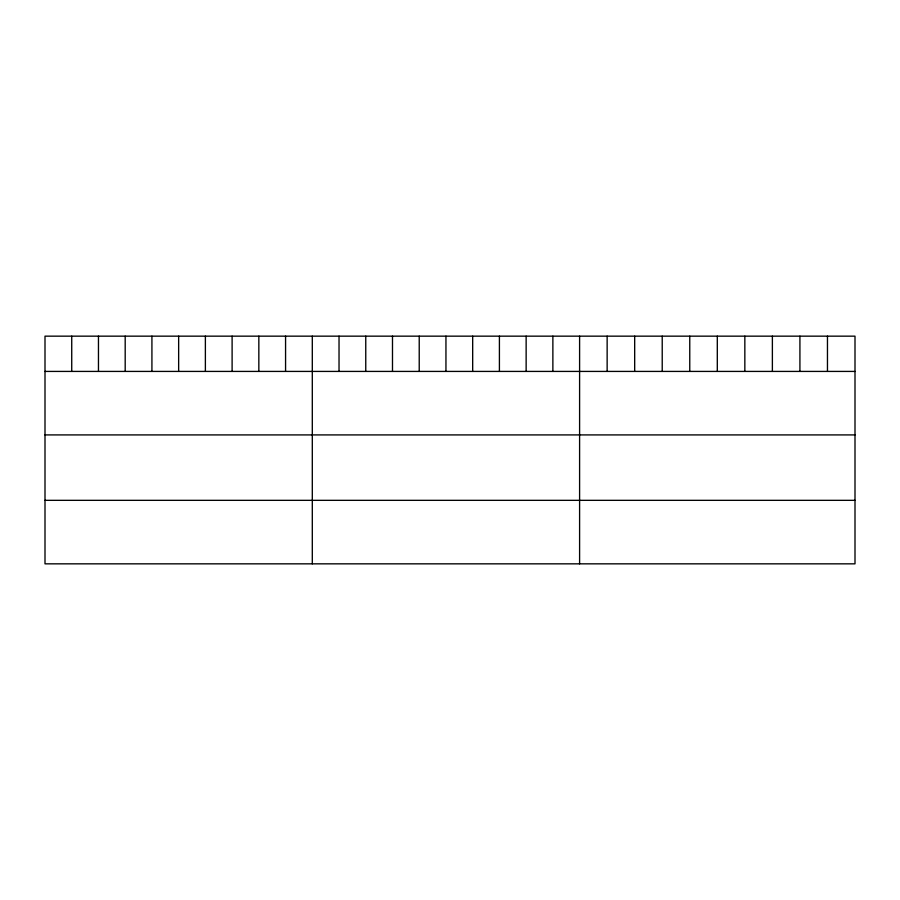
<?xml version="1.0" encoding="UTF-8"?>
<svg xmlns="http://www.w3.org/2000/svg" width="900" height="900" viewBox="0 0 900 900"><rect width="100%" height="100%" fill="white"/><g stroke="black" fill="none" stroke-linecap="round" stroke-linejoin="round"><path stroke-width="1.35" d="M855 371.419L855 563.839L45 563.839L45 336.161L855 336.161L855 371.419L45 371.419M45 434.914L855 434.914M45 500.332L855 500.332M827.46 336.161L827.46 371.419M799.92 336.161L799.92 371.419M772.38 336.161L772.38 371.419M744.84 336.161L744.84 371.419M717.3 336.161L717.3 371.419M689.76 336.161L689.76 371.419M662.22 336.161L662.22 371.419M634.68 336.161L634.68 371.419M607.14 336.161L607.14 371.419M579.6 336.161L579.6 563.839M552.87 336.161L552.87 371.419M526.14 336.161L526.14 371.419M499.41 336.161L499.41 371.419M472.68 336.161L472.68 371.419M445.95 336.161L445.95 371.419M419.22 336.161L419.22 371.419M392.49 336.161L392.49 371.419M365.76 336.161L365.76 371.419M339.03 336.161L339.03 371.419M312.3 336.161L312.3 563.839M285.57 336.161L285.57 371.419M258.84 336.161L258.84 371.419M232.11 336.161L232.11 371.419M205.38 336.161L205.38 371.419M178.65 336.161L178.65 371.419M151.92 336.161L151.92 371.419M125.19 336.161L125.19 371.419M98.46 336.161L98.46 371.419M71.73 336.161L71.73 371.419"/></g></svg>
